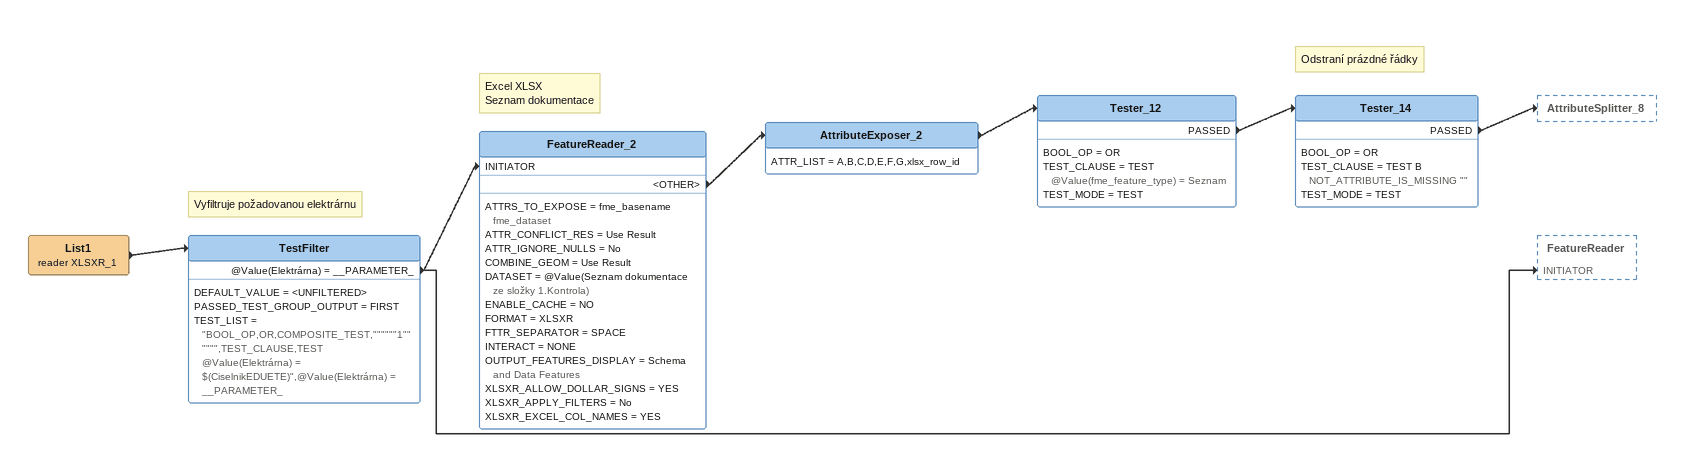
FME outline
List1 (reader XLSXR_1)
    -> TestFilter
Note: Vyfiltruje požadovanou elektrárnu
TestFilter
    DEFAULT_VALUE = <UNFILTERED>
    PASSED_TEST_GROUP_OUTPUT = FIRST
    TEST_LIST = "BOOL_OP,OR,COMPOSITE_TEST,""""""1"""""",TEST_CLAUSE,TEST @Value(Elektrárna) = $(CiselnikEDUETE)",@Value(Elektrárna) = __PARAMETER_
    @Value(Elektrárna) = __PARAMETER_ -> FeatureReader [INITIATOR]
    @Value(Elektrárna) = __PARAMETER_ -> FeatureReader_2 [INITIATOR]
Note: Excel XLSX / Seznam dokumentace
FeatureReader_2
    ATTRS_TO_EXPOSE = fme_basename fme_dataset
    ATTR_CONFLICT_RES = Use Result
    ATTR_IGNORE_NULLS = No
    COMBINE_GEOM = Use Result
    DATASET = @Value(Seznam dokumentace ze složky 1.Kontrola)
    ENABLE_CACHE = NO
    FORMAT = XLSXR
    FTTR_SEPARATOR = SPACE
    INTERACT = NONE
    OUTPUT_FEATURES_DISPLAY = Schema and Data Features
    XLSXR_ALLOW_DOLLAR_SIGNS = YES
    XLSXR_APPLY_FILTERS = No
    XLSXR_EXCEL_COL_NAMES = YES
    <OTHER> -> AttributeExposer_2
AttributeExposer_2
    ATTR_LIST = A,B,C,D,E,F,G,xlsx_row_id
    -> Tester_12
Tester_12
    BOOL_OP = OR
    TEST_CLAUSE = TEST @Value(fme_feature_type) = Seznam
    TEST_MODE = TEST
    PASSED -> Tester_14
Note: Odstraní prázdné řádky
Tester_14
    BOOL_OP = OR
    TEST_CLAUSE = TEST B NOT_ATTRIBUTE_IS_MISSING ""
    TEST_MODE = TEST
    PASSED -> AttributeSplitter_8
